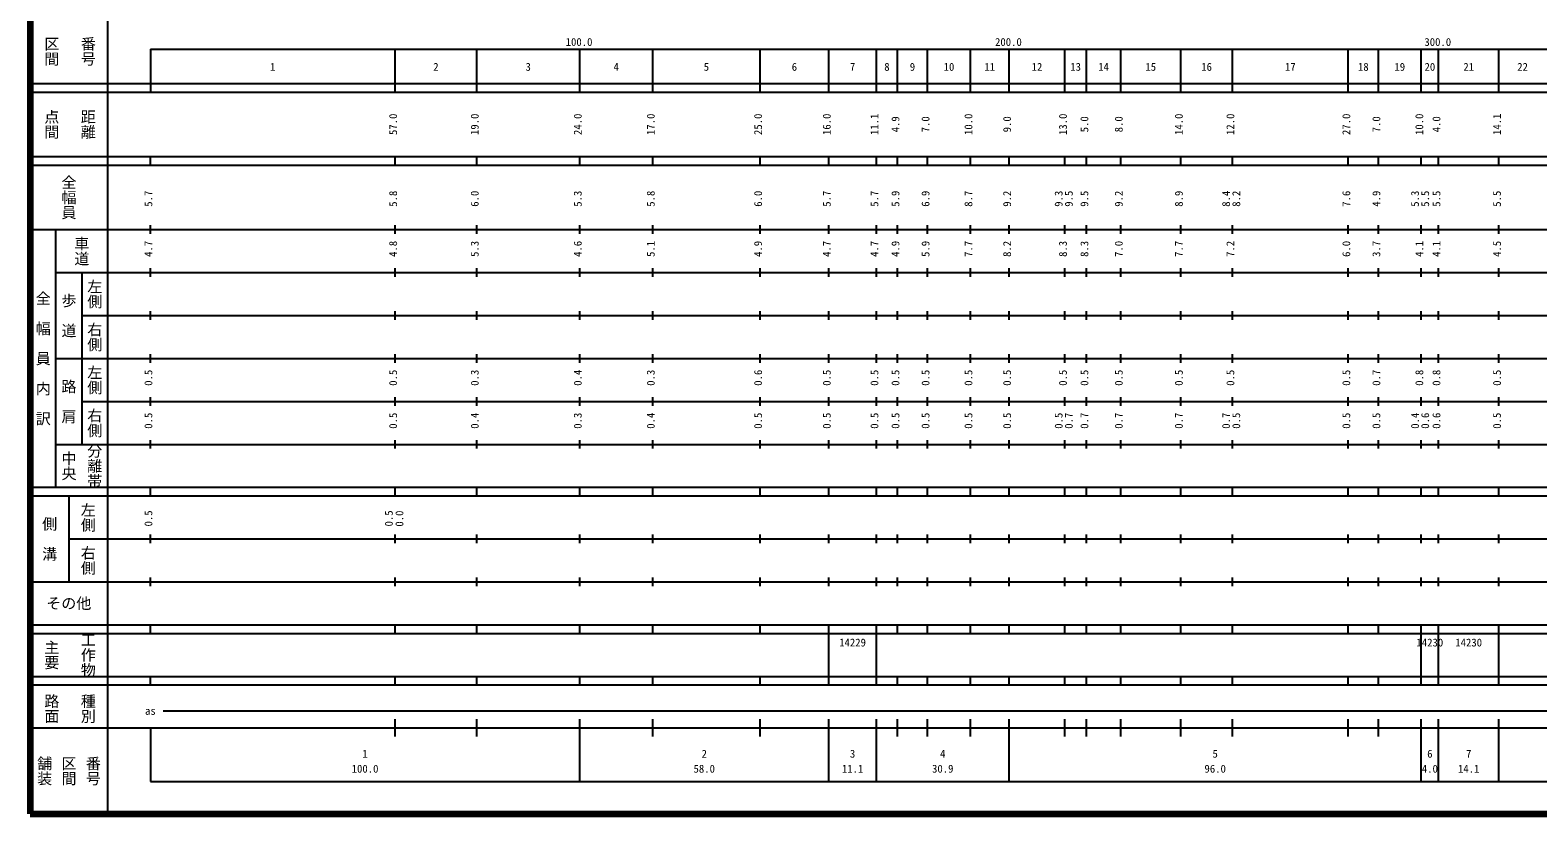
# Model space of a CAD drawing. Units: millimetres on the paper, enlarged 1000 times. Extents: x 40000 to 680000, y 20000 to 380000.
# Drawn here: x 40000 to 391150, y 20000 to 202409 of the extents above; entities that cross this region are included whole.
import ezdxf
from ezdxf.enums import TextEntityAlignment as Align

# ---------------------------------------------------------------- set-up
doc = ezdxf.new("R2010")
doc.units = ezdxf.units.MM
doc.header["$LTSCALE"] = 1000
doc.layers.add('M-TTL', color=2, linetype='Continuous', lineweight=140)
doc.layers.add('M-TTL-BAND', color=7, linetype='Continuous', lineweight=25)
doc.styles.add('@ＭＳ ゴシック', font='')
doc.styles.add('ＭＳ ゴシック', font='')
doc.styles.get('@ＭＳ ゴシック').set_extended_font_data('@MS Gothic')
doc.styles.get('ＭＳ ゴシック').set_extended_font_data('MS Gothic')

msp = doc.modelspace()

# ---------------------------------------------------------------- linework, layer by layer
at = {"layer": 'M-TTL'}
for p, q in [((40000, 380000), (40000, 20000)), ((40000, 20000), (680000, 20000))]:
    msp.add_line(p, q, dxfattribs=at)
at = {"layer": 'M-TTL-BAND'}
for p, q in [((58000, 370000), (58000, 20000)), ((68000, 198000), (579000, 198000)), ((68000, 198000), (68000, 188000)), ((125000, 188000), (125000, 198000)), ((144000, 188000), (144000, 198000)), ((168000, 188000), (168000, 198000)), ((185000, 188000), (185000, 198000)), ((210000, 188000), (210000, 198000)), ((226000, 188000), (226000, 198000)), ((237100, 188000), (237100, 198000)), ((242000, 188000), (242000, 198000)), ((249000, 188000), (249000, 198000)), ((259000, 188000), (259000, 198000)), ((268000, 188000), (268000, 198000)), ((281000, 188000), (281000, 198000)), ((286000, 188000), (286000, 198000)), ((294000, 188000), (294000, 198000)), ((308000, 188000), (308000, 198000)), ((320000, 188000), (320000, 198000)), ((347000, 188000), (347000, 198000)), ((354000, 188000), (354000, 198000)), ((364000, 188000), (364000, 198000)), ((368000, 188000), (368000, 198000)), ((382100, 188000), (382100, 198000)), ((40000, 190000), (579000, 190000)), ((40000, 188000), (579000, 188000)), ((40000, 173000), (579000, 173000)), ((68000, 171000), (68000, 173000)), ((125000, 171000), (125000, 173000)), ((144000, 171000), (144000, 173000)), ((168000, 171000), (168000, 173000)), ((185000, 171000), (185000, 173000)), ((210000, 171000), (210000, 173000)), ((226000, 171000), (226000, 173000)), ((237100, 171000), (237100, 173000)), ((242000, 171000), (242000, 173000)), ((249000, 171000), (249000, 173000)), ((259000, 171000), (259000, 173000)), ((268000, 171000), (268000, 173000)), ((281000, 171000), (281000, 173000)), ((286000, 171000), (286000, 173000)), ((294000, 171000), (294000, 173000)), ((308000, 171000), (308000, 173000)), ((320000, 171000), (320000, 173000)), ((347000, 171000), (347000, 173000)), ((354000, 171000), (354000, 173000)), ((364000, 171000), (364000, 173000)), ((368000, 171000), (368000, 173000)), ((382100, 171000), (382100, 173000)), ((40000, 171000), (579000, 171000)), ((40000, 156000), (579000, 156000)), ((46000, 96000), (46000, 156000)), ((68000, 155000), (68000, 157000)), ((125000, 155000), (125000, 157000)), ((144000, 155000), (144000, 157000)), ((168000, 155000), (168000, 157000)), ((185000, 155000), (185000, 157000)), ((210000, 155000), (210000, 157000)), ((226000, 155000), (226000, 157000)), ((237100, 155000), (237100, 157000)), ((242000, 155000), (242000, 157000)), ((249000, 155000), (249000, 157000)), ((259000, 155000), (259000, 157000)), ((268000, 155000), (268000, 157000)), ((281000, 155000), (281000, 157000)), ((286000, 155000), (286000, 157000)), ((294000, 155000), (294000, 157000)), ((308000, 155000), (308000, 157000)), ((320000, 155000), (320000, 157000)), ((347000, 155000), (347000, 157000)), ((354000, 155000), (354000, 157000)), ((364000, 155000), (364000, 157000)), ((368000, 155000), (368000, 157000)), ((382100, 155000), (382100, 157000)), ((46000, 146000), (579000, 146000)), ((52000, 146000), (52000, 106000)), ((68000, 145000), (68000, 147000)), ((125000, 145000), (125000, 147000)), ((144000, 145000), (144000, 147000)), ((168000, 145000), (168000, 147000)), ((185000, 145000), (185000, 147000)), ((210000, 145000), (210000, 147000)), ((226000, 145000), (226000, 147000)), ((237100, 145000), (237100, 147000)), ((242000, 145000), (242000, 147000)), ((249000, 145000), (249000, 147000)), ((259000, 145000), (259000, 147000)), ((268000, 145000), (268000, 147000)), ((281000, 145000), (281000, 147000)), ((286000, 145000), (286000, 147000)), ((294000, 145000), (294000, 147000)), ((308000, 145000), (308000, 147000)), ((320000, 145000), (320000, 147000)), ((347000, 145000), (347000, 147000)), ((354000, 145000), (354000, 147000)), ((364000, 145000), (364000, 147000)), ((368000, 145000), (368000, 147000)), ((382100, 145000), (382100, 147000)), ((68000, 135000), (68000, 137000)), ((125000, 135000), (125000, 137000)), ((144000, 135000), (144000, 137000)), ((168000, 135000), (168000, 137000)), ((185000, 135000), (185000, 137000)), ((210000, 135000), (210000, 137000)), ((226000, 135000), (226000, 137000)), ((237100, 135000), (237100, 137000)), ((242000, 135000), (242000, 137000)), ((249000, 135000), (249000, 137000)), ((259000, 135000), (259000, 137000)), ((268000, 135000), (268000, 137000)), ((281000, 135000), (281000, 137000)), ((286000, 135000), (286000, 137000)), ((294000, 135000), (294000, 137000)), ((308000, 135000), (308000, 137000)), ((320000, 135000), (320000, 137000)), ((347000, 135000), (347000, 137000)), ((354000, 135000), (354000, 137000)), ((364000, 135000), (364000, 137000)), ((368000, 135000), (368000, 137000)), ((382100, 135000), (382100, 137000)), ((52000, 136000), (579000, 136000)), ((68000, 125000), (68000, 127000)), ((125000, 125000), (125000, 127000)), ((144000, 125000), (144000, 127000)), ((168000, 125000), (168000, 127000)), ((185000, 125000), (185000, 127000)), ((210000, 125000), (210000, 127000)), ((226000, 125000), (226000, 127000)), ((237100, 125000), (237100, 127000)), ((242000, 125000), (242000, 127000)), ((249000, 125000), (249000, 127000)), ((259000, 125000), (259000, 127000)), ((268000, 125000), (268000, 127000)), ((281000, 125000), (281000, 127000)), ((286000, 125000), (286000, 127000)), ((294000, 125000), (294000, 127000)), ((308000, 125000), (308000, 127000)), ((320000, 125000), (320000, 127000)), ((347000, 125000), (347000, 127000)), ((354000, 125000), (354000, 127000)), ((364000, 125000), (364000, 127000)), ((368000, 125000), (368000, 127000)), ((382100, 125000), (382100, 127000)), ((46000, 126000), (579000, 126000)), ((52000, 116000), (579000, 116000)), ((68000, 115000), (68000, 117000)), ((125000, 115000), (125000, 117000)), ((144000, 115000), (144000, 117000)), ((168000, 115000), (168000, 117000)), ((185000, 115000), (185000, 117000)), ((210000, 115000), (210000, 117000)), ((226000, 115000), (226000, 117000)), ((237100, 115000), (237100, 117000)), ((242000, 115000), (242000, 117000)), ((249000, 115000), (249000, 117000)), ((259000, 115000), (259000, 117000)), ((268000, 115000), (268000, 117000)), ((281000, 115000), (281000, 117000)), ((286000, 115000), (286000, 117000)), ((294000, 115000), (294000, 117000)), ((308000, 115000), (308000, 117000)), ((320000, 115000), (320000, 117000)), ((347000, 115000), (347000, 117000)), ((354000, 115000), (354000, 117000)), ((364000, 115000), (364000, 117000)), ((368000, 115000), (368000, 117000)), ((382100, 115000), (382100, 117000)), ((46000, 106000), (579000, 106000)), ((68000, 105000), (68000, 107000)), ((125000, 105000), (125000, 107000)), ((144000, 105000), (144000, 107000)), ((168000, 105000), (168000, 107000)), ((185000, 105000), (185000, 107000)), ((210000, 105000), (210000, 107000)), ((226000, 105000), (226000, 107000)), ((237100, 105000), (237100, 107000)), ((242000, 105000), (242000, 107000)), ((249000, 105000), (249000, 107000)), ((259000, 105000), (259000, 107000)), ((268000, 105000), (268000, 107000)), ((281000, 105000), (281000, 107000)), ((286000, 105000), (286000, 107000)), ((294000, 105000), (294000, 107000)), ((308000, 105000), (308000, 107000)), ((320000, 105000), (320000, 107000)), ((347000, 105000), (347000, 107000)), ((354000, 105000), (354000, 107000)), ((364000, 105000), (364000, 107000)), ((368000, 105000), (368000, 107000)), ((382100, 105000), (382100, 107000)), ((40000, 96000), (579000, 96000)), ((68000, 94000), (68000, 96000)), ((125000, 94000), (125000, 96000)), ((144000, 94000), (144000, 96000)), ((168000, 94000), (168000, 96000)), ((185000, 94000), (185000, 96000)), ((210000, 94000), (210000, 96000)), ((226000, 94000), (226000, 96000)), ((237100, 94000), (237100, 96000)), ((242000, 94000), (242000, 96000)), ((249000, 94000), (249000, 96000)), ((259000, 94000), (259000, 96000)), ((268000, 94000), (268000, 96000)), ((281000, 94000), (281000, 96000)), ((286000, 94000), (286000, 96000)), ((294000, 94000), (294000, 96000)), ((308000, 94000), (308000, 96000)), ((320000, 94000), (320000, 96000)), ((347000, 94000), (347000, 96000)), ((354000, 94000), (354000, 96000)), ((364000, 94000), (364000, 96000)), ((368000, 94000), (368000, 96000)), ((382100, 94000), (382100, 96000)), ((40000, 94000), (579000, 94000)), ((49000, 94000), (49000, 74000)), ((68000, 83000), (68000, 85000)), ((125000, 83000), (125000, 85000)), ((144000, 83000), (144000, 85000)), ((168000, 83000), (168000, 85000)), ((185000, 83000), (185000, 85000)), ((210000, 83000), (210000, 85000)), ((226000, 83000), (226000, 85000)), ((237100, 83000), (237100, 85000)), ((242000, 83000), (242000, 85000)), ((249000, 83000), (249000, 85000)), ((259000, 83000), (259000, 85000)), ((268000, 83000), (268000, 85000)), ((281000, 83000), (281000, 85000)), ((286000, 83000), (286000, 85000)), ((294000, 83000), (294000, 85000)), ((308000, 83000), (308000, 85000)), ((320000, 83000), (320000, 85000)), ((347000, 83000), (347000, 85000)), ((354000, 83000), (354000, 85000)), ((364000, 83000), (364000, 85000)), ((368000, 83000), (368000, 85000)), ((382100, 83000), (382100, 85000)), ((49000, 84000), (579000, 84000)), ((40000, 74000), (579000, 74000)), ((68000, 73000), (68000, 75000)), ((125000, 73000), (125000, 75000)), ((144000, 73000), (144000, 75000)), ((168000, 73000), (168000, 75000)), ((185000, 73000), (185000, 75000)), ((210000, 73000), (210000, 75000)), ((226000, 73000), (226000, 75000)), ((237100, 73000), (237100, 75000)), ((242000, 73000), (242000, 75000)), ((249000, 73000), (249000, 75000)), ((259000, 73000), (259000, 75000)), ((268000, 73000), (268000, 75000)), ((281000, 73000), (281000, 75000)), ((286000, 73000), (286000, 75000)), ((294000, 73000), (294000, 75000)), ((308000, 73000), (308000, 75000)), ((320000, 73000), (320000, 75000)), ((347000, 73000), (347000, 75000)), ((354000, 73000), (354000, 75000)), ((364000, 73000), (364000, 75000)), ((368000, 73000), (368000, 75000)), ((382100, 73000), (382100, 75000)), ((40000, 64000), (579000, 64000)), ((68000, 62000), (68000, 64000)), ((125000, 62000), (125000, 64000)), ((144000, 62000), (144000, 64000)), ((168000, 62000), (168000, 64000)), ((185000, 62000), (185000, 64000)), ((210000, 62000), (210000, 64000)), ((226000, 62000), (226000, 64000)), ((237100, 62000), (237100, 64000)), ((242000, 62000), (242000, 64000)), ((249000, 62000), (249000, 64000)), ((259000, 62000), (259000, 64000)), ((268000, 62000), (268000, 64000)), ((281000, 62000), (281000, 64000)), ((286000, 62000), (286000, 64000)), ((294000, 62000), (294000, 64000)), ((308000, 62000), (308000, 64000)), ((320000, 62000), (320000, 64000)), ((347000, 62000), (347000, 64000)), ((354000, 62000), (354000, 64000)), ((364000, 62000), (364000, 64000)), ((368000, 62000), (368000, 64000)), ((382100, 62000), (382100, 64000)), ((40000, 62000), (579000, 62000)), ((226000, 52000), (226000, 62000)), ((237100, 52000), (237100, 62000)), ((364000, 52000), (364000, 62000)), ((368000, 52000), (368000, 62000)), ((368000, 52000), (368000, 62000)), ((382100, 52000), (382100, 62000)), ((40000, 52000), (579000, 52000)), ((40000, 50000), (579000, 50000)), ((68000, 50000), (68000, 52000)), ((125000, 50000), (125000, 52000)), ((144000, 50000), (144000, 52000)), ((168000, 50000), (168000, 52000)), ((185000, 50000), (185000, 52000)), ((210000, 50000), (210000, 52000)), ((226000, 50000), (226000, 52000)), ((237100, 50000), (237100, 52000)), ((242000, 50000), (242000, 52000)), ((249000, 50000), (249000, 52000)), ((259000, 50000), (259000, 52000)), ((268000, 50000), (268000, 52000)), ((281000, 50000), (281000, 52000)), ((286000, 50000), (286000, 52000)), ((294000, 50000), (294000, 52000)), ((308000, 50000), (308000, 52000)), ((320000, 50000), (320000, 52000)), ((347000, 50000), (347000, 52000)), ((354000, 50000), (354000, 52000)), ((364000, 50000), (364000, 52000)), ((368000, 50000), (368000, 52000)), ((382100, 50000), (382100, 52000)), ((71000, 44000), (565000, 44000)), ((40000, 40000), (579000, 40000)), ((68000, 40000), (68000, 27500)), ((125000, 38000), (125000, 42000)), ((144000, 38000), (144000, 42000)), ((168000, 27500), (168000, 42000)), ((185000, 38000), (185000, 42000)), ((210000, 38000), (210000, 42000)), ((226000, 27500), (226000, 42000)), ((237100, 27500), (237100, 42000)), ((242000, 38000), (242000, 42000)), ((249000, 38000), (249000, 42000)), ((259000, 38000), (259000, 42000)), ((268000, 27500), (268000, 42000)), ((281000, 38000), (281000, 42000)), ((286000, 38000), (286000, 42000)), ((294000, 38000), (294000, 42000)), ((308000, 38000), (308000, 42000)), ((320000, 38000), (320000, 42000)), ((347000, 38000), (347000, 42000)), ((354000, 38000), (354000, 42000)), ((364000, 27500), (364000, 42000)), ((368000, 27500), (368000, 42000)), ((382100, 27500), (382100, 42000)), ((68000, 27500), (579000, 27500))]:
    msp.add_line(p, q, dxfattribs=at)

# ---------------------------------------------------------------- texts
at = {"layer": 'M-TTL-BAND', "style": '@ＭＳ ゴシック'}
for s, p in [('区間', (45000, 197500)), ('番号', (53500, 197500)), ('点間', (45000, 180500)), ('距離', (53500, 180500)), ('全幅員', (49000, 163500)), ('車道', (52000, 151000)), ('左側', (55000, 141000)), ('全\u3000幅\u3000員\u3000内\u3000訳', (43000, 126000)), ('歩\u3000道', (49000, 136000)), ('右側', (55000, 131000)), ('左側', (55000, 121000)), ('路\u3000肩', (49000, 116000)), ('右側', (55000, 111000)), ('分離帯', (55000, 101000)), ('中央', (49000, 101000)), ('左側', (53500, 89000)), ('側\u3000溝', (44500, 84000)), ('右側', (53500, 79000)), ('主要', (45000, 57000)), ('工作物', (53500, 57000)), ('路面', (45000, 44500)), ('種別', (53500, 44500)), ('舗装', (43333, 30000)), ('区間', (49000, 30000)), ('番号', (54667, 30000))]:
    msp.add_text(s, height=2566, rotation=270, dxfattribs=at).set_placement(p, align=Align.MIDDLE_CENTER)
at = {"layer": 'M-TTL-BAND', "style": 'ＭＳ ゴシック'}
for s, p in [('100.0', (167844, 198195)), ('200.0', (267844, 198195)), ('300.0', (367844, 198195)), ('1', (96500, 192405)), ('2', (134500, 192405)), ('3', (156000, 192405)), ('4', (176500, 192405)), ('5', (197500, 192405)), ('6', (218000, 192405)), ('7', (231550, 192405)), ('8', (239550, 192405)), ('9', (245500, 192405)), ('10', (254000, 192405)), ('11', (263500, 192405)), ('12', (274500, 192405)), ('13', (283500, 192405)), ('14', (290000, 192405)), ('15', (301000, 192405)), ('16', (314000, 192405)), ('17', (333500, 192405)), ('18', (350500, 192405)), ('19', (359000, 192405)), ('20', (366000, 192405)), ('21', (375050, 192405)), ('22', (387600, 192405)), ('as', (68000, 42500)), ('1', (118000, 32523)), ('2', (197000, 32523)), ('3', (231550, 32523)), ('4', (252550, 32523)), ('5', (316000, 32523)), ('6', (366000, 32523)), ('7', (375050, 32523)), ('100.0', (118000, 29033)), ('58.0', (197000, 29033)), ('11.1', (231550, 29033)), ('30.9', (252550, 29033)), ('96.0', (316000, 29033)), ('4.0', (366000, 29033)), ('14.1', (375050, 29033))]:
    msp.add_text(s, height=1833, dxfattribs=at).set_placement(p, align=Align.BOTTOM_CENTER)
for s, p in [('57.0', (126000, 180500)), ('19.0', (145000, 180500)), ('24.0', (169000, 180500)), ('17.0', (186000, 180500)), ('25.0', (211000, 180500)), ('16.0', (227000, 180500)), ('11.1', (238100, 180500)), ('10.0', (260000, 180500)), ('13.0', (282000, 180500)), ('14.0', (309000, 180500)), ('12.0', (321000, 180500)), ('27.0', (348000, 180500)), ('10.0', (365000, 180500)), ('14.1', (383100, 180500)), ('4.9', (243000, 180500)), ('7.0', (250000, 180500)), ('9.0', (269000, 180500)), ('5.0', (287000, 180500)), ('8.0', (295000, 180500)), ('7.0', (355000, 180500)), ('4.0', (369000, 180500)), ('5.7', (69000, 163174)), ('5.8', (126000, 163174)), ('6.0', (145000, 163174)), ('5.3', (169000, 163174)), ('5.8', (186000, 163174)), ('6.0', (211000, 163174)), ('5.7', (227000, 163174)), ('5.7', (238100, 163174)), ('5.9', (243000, 163174)), ('6.9', (250000, 163174)), ('8.7', (260000, 163174)), ('9.2', (269000, 163174)), ('9.3', (281000, 163174)), ('9.5', (283370, 163174)), ('9.5', (287000, 163174)), ('9.2', (295000, 163174)), ('8.9', (309000, 163174)), ('8.4', (320000, 163174)), ('8.2', (322370, 163174)), ('7.6', (348000, 163174)), ('4.9', (355000, 163174)), ('5.3', (364000, 163174)), ('5.5', (366370, 163174)), ('5.5', (369000, 163174)), ('5.5', (383100, 163174)), ('4.7', (69000, 151500)), ('4.8', (126000, 151500)), ('5.3', (145000, 151500)), ('4.6', (169000, 151500)), ('5.1', (186000, 151500)), ('4.9', (211000, 151500)), ('4.7', (227000, 151500)), ('4.7', (238100, 151500)), ('4.9', (243000, 151500)), ('5.9', (250000, 151500)), ('7.7', (260000, 151500)), ('8.2', (269000, 151500)), ('8.3', (282000, 151500)), ('8.3', (287000, 151500)), ('7.0', (295000, 151500)), ('7.7', (309000, 151500)), ('7.2', (321000, 151500)), ('6.0', (348000, 151500)), ('3.7', (355000, 151500)), ('4.1', (365000, 151500)), ('4.1', (369000, 151500)), ('4.5', (383100, 151500)), ('0.5', (69000, 121500)), ('0.5', (126000, 121500)), ('0.3', (145000, 121500)), ('0.4', (169000, 121500)), ('0.3', (186000, 121500)), ('0.6', (211000, 121500)), ('0.5', (227000, 121500)), ('0.5', (238100, 121500)), ('0.5', (243000, 121500)), ('0.5', (250000, 121500)), ('0.5', (260000, 121500)), ('0.5', (269000, 121500)), ('0.5', (282000, 121500)), ('0.5', (287000, 121500)), ('0.5', (295000, 121500)), ('0.5', (309000, 121500)), ('0.5', (321000, 121500)), ('0.5', (348000, 121500)), ('0.7', (355000, 121500)), ('0.8', (365000, 121500)), ('0.8', (369000, 121500)), ('0.5', (383100, 121500)), ('0.5', (69000, 111500)), ('0.5', (126000, 111500)), ('0.4', (145000, 111500)), ('0.3', (169000, 111500)), ('0.4', (186000, 111500)), ('0.5', (211000, 111500)), ('0.5', (227000, 111500)), ('0.5', (238100, 111500)), ('0.5', (243000, 111500)), ('0.5', (250000, 111500)), ('0.5', (260000, 111500)), ('0.5', (269000, 111500)), ('0.5', (281000, 111500)), ('0.7', (283370, 111500)), ('0.7', (287000, 111500)), ('0.7', (295000, 111500)), ('0.7', (309000, 111500)), ('0.7', (320000, 111500)), ('0.5', (322370, 111500)), ('0.5', (348000, 111500)), ('0.5', (355000, 111500)), ('0.4', (364000, 111500)), ('0.6', (366370, 111500)), ('0.6', (369000, 111500)), ('0.5', (383100, 111500)), ('0.5', (69000, 88764)), ('0.5', (125000, 88764)), ('0.0', (127467, 88717))]:
    msp.add_text(s, height=1833, rotation=90, dxfattribs=at).set_placement(p, align=Align.BOTTOM_CENTER)
msp.add_text('その他', height=2566, dxfattribs=at).set_placement((49000, 69000), align=Align.MIDDLE_CENTER)
for s, p in [('14229', (228425, 58405)), ('14230', (362875, 58405)), ('14230', (371925, 58405))]:
    msp.add_text(s, height=1833, dxfattribs=at).set_placement(p, align=Align.BOTTOM_LEFT)

doc.saveas('drawing.dxf')
